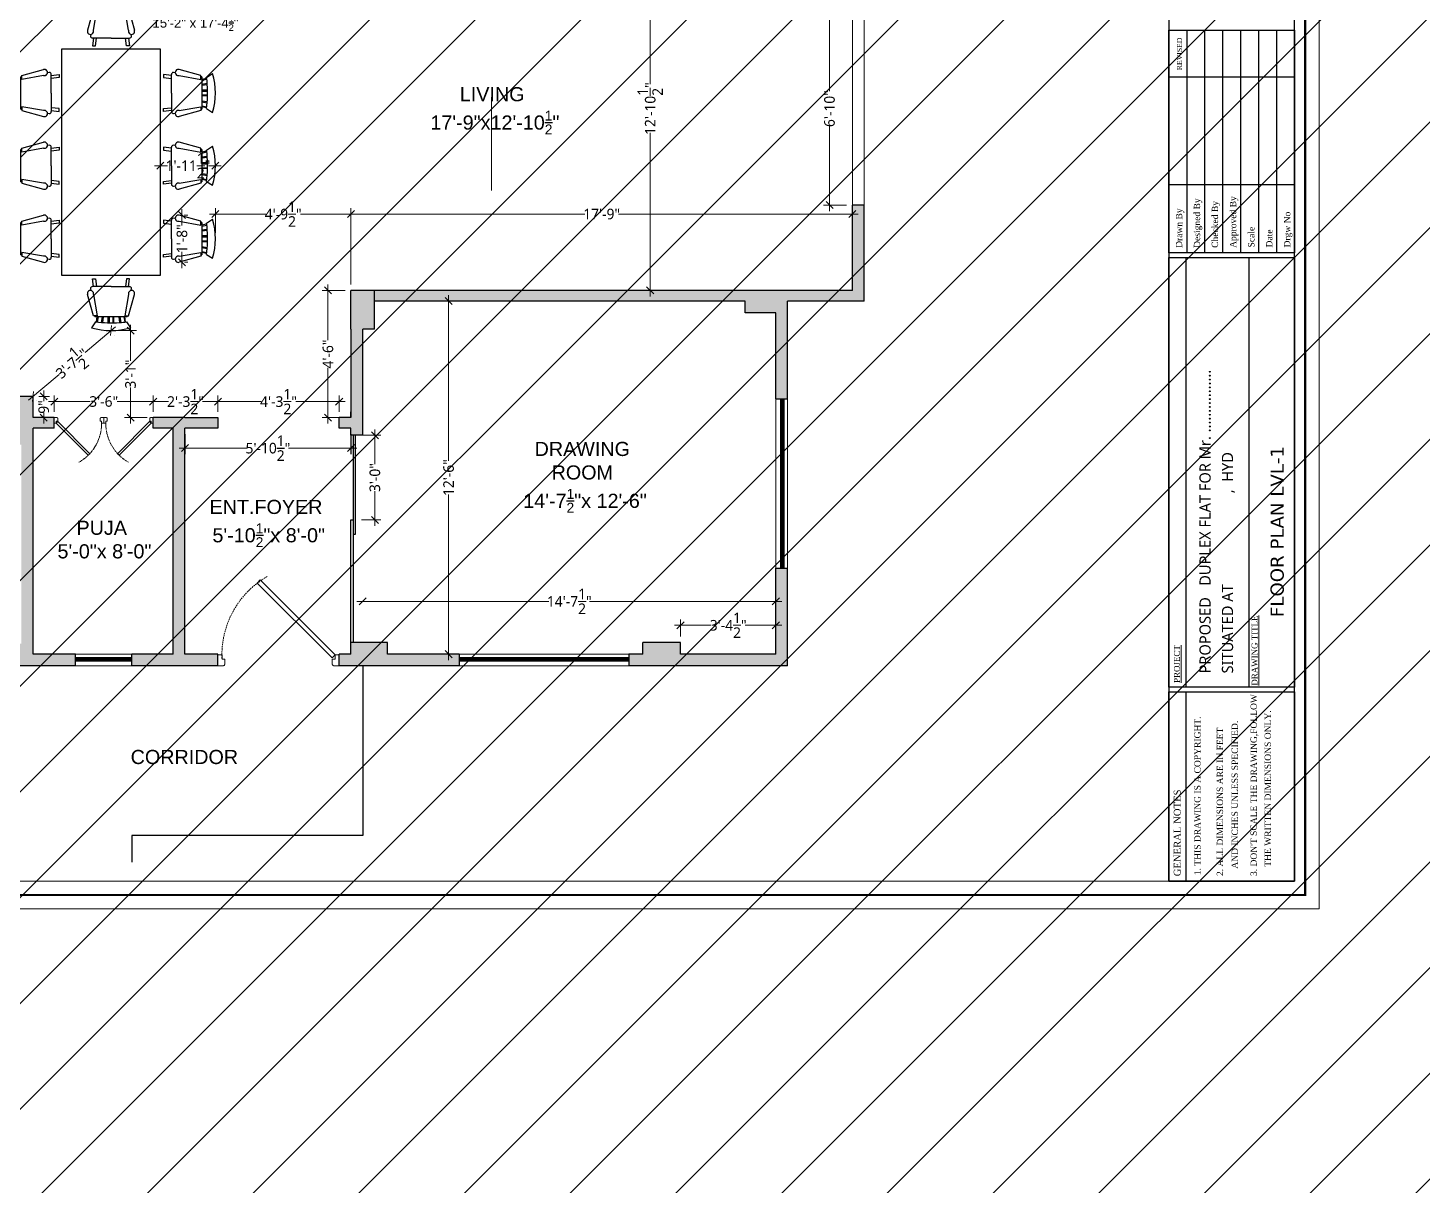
# Model space of a CAD drawing. Header units: inches. Extents: x -179 to 4134, y -2155 to 815.
# Drawn here: x 367 to 959, y -73 to 419 of the extents above; entities that cross this region are included whole.
import ezdxf
from ezdxf.enums import TextEntityAlignment as Align

# ---------------------------------------------------------------- set-up
doc = ezdxf.new("R2010")
doc.units = ezdxf.units.IN
doc.header["$LTSCALE"] = 5
doc.linetypes.add('HIDDEN', pattern=[0.375, 0.25, -0.125])
for name, color, linetype, lineweight in [('DIM', 5, 'Continuous', 9), ('doors', 24, 'Continuous', 9), ('text', 7, 'Continuous', 5), ('title', 7, 'Continuous', 5), ('wall', 7, 'Continuous', 30), ('wall hatch', 252, 'Continuous', 5), ('window', 162, 'Continuous', 9)]:
    doc.layers.add(name, color=color, linetype=linetype, lineweight=lineweight)
doc.layers.add('FURNITURE', color=8, linetype='Continuous')
doc.styles.add('irfan', font='trebuc.ttf')
doc.styles.add('KARUN', font='arial.ttf')
doc.styles.add('raj', font='times.ttf')
doc.styles.add('TNR', font='trebuc.ttf')
doc.dimstyles.new('IRFAN', dxfattribs={"dimtxt": 4.5, "dimasz": 3, "dimexe": 2.5, "dimexo": 2.5, "dimgap": 0.09, "dimtad": 0, "dimdec": 1, "dimzin": 3, "dimdsep": 46, "dimlunit": 4, "dimtxsty": 'irfan', "dimblk": 'OBLIQUE', "dimcen": 2, "dimdle": 2.5, "dimclrd": 251, "dimclre": 251, "dimclrt": 7, "dimadec": 0, "dimazin": 0, "dimtm": 1e-09, "dimtfac": 1, "dimtdec": 1, "dimtofl": 0, "dimtmove": 0, "dimatfit": 3, "dimfxl": 2, "dimtolj": 1, "dimtzin": 0, "dimlwd": 0, "dimlwe": -1, "dimarcsym": 0})

# ---------------------------------------------------------------- blocks, each defined once
blk = doc.blocks.new('_Oblique')
at = {"color": 0, "linetype": 'ByBlock', "lineweight": -2}
blk.add_line((-0.5, -0.5), (0.5, 0.5), dxfattribs=at)
blk = doc.blocks.new('*D6')
at = {"layer": 'Defpoints', "color": 0, "ltscale": 0.25, "transparency": 16777216}
for p in [(494.51, 307.3), (504.25, 307.3), (504.25, 253.3)]:
    blk.add_point(p, dxfattribs=at)
at = {"layer": 'DIM', "color": 251, "lineweight": 0, "ltscale": 0.25, "transparency": 16777216}
for p, q in [((494.51, 309.8), (494.51, 286.12)), ((494.51, 250.8), (494.51, 274.47))]:
    blk.add_line(p, q, dxfattribs=at)
at = {"layer": 'DIM', "color": 1, "ltscale": 0.25, "transparency": 16777216}
for p, q in [((501.75, 307.3), (492.01, 307.3)), ((501.75, 253.3), (492.01, 253.3))]:
    blk.add_line(p, q, dxfattribs=at)
at = {"layer": 'DIM', "color": 251, "lineweight": 0, "ltscale": 0.25, "transparency": 16777216, "xscale": 3, "yscale": 3, "zscale": 3}
for p, rotation in [((494.51, 307.3), 90), ((494.51, 253.3), 270)]:
    blk.add_blockref('_Oblique', p, dxfattribs=dict(at, rotation=rotation))
at = {"layer": 'DIM', "color": 1, "ltscale": 0.25, "transparency": 16777216, "insert": (494.51, 280.3), "char_height": 4.5, "attachment_point": 5, "rotation": 90, "style": 'irfan'}
blk.add_mtext('\\A1;4\'-6"', dxfattribs=at)
blk = doc.blocks.new('d2')
at = {"layer": 'doors'}
blk.add_lwpolyline([(-25.9, 26.3), (-2.6, 2.9), (-1.5, 4), (-24.8, 27.3), (-25.9, 26.3)], dxfattribs=at)
blk.add_lwpolyline([(-36, 0), (-34, 0), (-36, 0), (-36, 4), (-34.5, 4), (-34.5, 2.5), (-33.5, 2.5), (-33.5, 0.5), (-33.6, 0.5), (-33.6, 0.4, -0.414214), (-33.9, 0.1), (-34, 0.1), (-34, 0)], format="xyb", dxfattribs=at)
blk.add_lwpolyline([(0, 4), (-1.5, 4), (-1.5, 2.5), (-2.5, 2.5), (-2.5, 0.5), (-2.4, 0.5), (-2.4, 0.4, 0.414214), (-2.1, 0.1), (-2, 0.1), (-2, 0), (0, 0), (-2, 0), (0, 0), (0, 4)], format="xyb", close=True, dxfattribs=at)
at = {"layer": 'doors', "color": 144, "linetype": 'HIDDEN', "ltscale": 0.5}
blk.add_arc((-1.5, 4), 33, 120, 182.6026, dxfattribs=at)
blk = doc.blocks.new('door')
at = {"layer": 'doors', "linetype": 'Continuous'}
blk.add_line((0, 0), (0, 0), dxfattribs=at)
at = {"layer": 'doors', "xscale": -1.166666666666717, "yscale": 1.166666666666717, "zscale": 1.166666666666717, "rotation": 270}
blk.add_blockref('d2', (0, 0), dxfattribs=at)
blk = doc.blocks.new('*D42')
at = {"layer": 'Defpoints', "color": 0, "ltscale": 0.25, "transparency": 16777216}
for p in [(509.25, 175.23), (684.75, 175.23), (684.75, 175.23)]:
    blk.add_point(p, dxfattribs=at)
at = {"layer": 'DIM', "color": 251, "lineweight": 0, "ltscale": 0.25, "transparency": 16777216}
for p, q in [((506.75, 175.23), (588.34, 175.23)), ((687.25, 175.23), (605.66, 175.23))]:
    blk.add_line(p, q, dxfattribs=at)
at = {"layer": 'DIM', "color": 251, "lineweight": 0, "ltscale": 0.25, "transparency": 16777216, "xscale": 3, "yscale": 3, "zscale": 3, "rotation": 180}
blk.add_blockref('_Oblique', (509.25, 175.23), dxfattribs=at)
at = {"layer": 'DIM', "color": 251, "lineweight": 0, "ltscale": 0.25, "transparency": 16777216, "xscale": 3, "yscale": 3, "zscale": 3}
blk.add_blockref('_Oblique', (684.75, 175.23), dxfattribs=at)
at = {"layer": 'DIM', "color": 1, "ltscale": 0.25, "transparency": 16777216, "insert": (597, 175.23), "char_height": 4.5, "attachment_point": 5, "style": 'irfan'}
blk.add_mtext('\\A1;14\'-7{\\H1x;\\S1/2;}"', dxfattribs=at)
blk = doc.blocks.new('*D43')
at = {"layer": 'Defpoints', "color": 0, "ltscale": 0.25, "transparency": 16777216}
for p in [(547.78, 302.8), (545.75, 152.8), (547.78, 152.8)]:
    blk.add_point(p, dxfattribs=at)
at = {"layer": 'DIM', "color": 1, "ltscale": 0.25, "transparency": 16777216}
for p, q in [((545.28, 302.8), (543.25, 302.8)), ((545.28, 152.8), (543.25, 152.8))]:
    blk.add_line(p, q, dxfattribs=at)
at = {"layer": 'DIM', "color": 251, "lineweight": 0, "ltscale": 0.25, "transparency": 16777216}
for p, q in [((545.75, 305.3), (545.75, 234.99)), ((545.75, 150.3), (545.75, 220.6))]:
    blk.add_line(p, q, dxfattribs=at)
at = {"layer": 'DIM', "color": 251, "lineweight": 0, "ltscale": 0.25, "transparency": 16777216, "xscale": 3, "yscale": 3, "zscale": 3}
for p, rotation in [((545.75, 302.8), 90), ((545.75, 152.8), 270)]:
    blk.add_blockref('_Oblique', p, dxfattribs=dict(at, rotation=rotation))
at = {"layer": 'DIM', "color": 1, "ltscale": 0.25, "transparency": 16777216, "insert": (545.75, 227.8), "char_height": 4.5, "attachment_point": 5, "rotation": 90, "style": 'irfan'}
blk.add_mtext('\\A1;12\'-6"', dxfattribs=at)
blk = doc.blocks.new('*D44')
at = {"layer": 'Defpoints', "color": 0, "ltscale": 0.25, "transparency": 16777216}
for p in [(684.75, 165.08), (644.25, 157.8), (684.75, 157.8)]:
    blk.add_point(p, dxfattribs=at)
at = {"layer": 'DIM', "color": 1, "ltscale": 0.25, "transparency": 16777216}
for p, q in [((644.25, 160.3), (644.25, 167.58)), ((684.75, 160.3), (684.75, 167.58))]:
    blk.add_line(p, q, dxfattribs=at)
at = {"layer": 'DIM', "color": 251, "lineweight": 0, "ltscale": 0.25, "transparency": 16777216}
for p, q in [((641.75, 165.08), (657.33, 165.08)), ((687.25, 165.08), (671.67, 165.08))]:
    blk.add_line(p, q, dxfattribs=at)
at = {"layer": 'DIM', "color": 251, "lineweight": 0, "ltscale": 0.25, "transparency": 16777216, "xscale": 3, "yscale": 3, "zscale": 3, "rotation": 180}
blk.add_blockref('_Oblique', (644.25, 165.08), dxfattribs=at)
at = {"layer": 'DIM', "color": 251, "lineweight": 0, "ltscale": 0.25, "transparency": 16777216, "xscale": 3, "yscale": 3, "zscale": 3}
blk.add_blockref('_Oblique', (684.75, 165.08), dxfattribs=at)
at = {"layer": 'DIM', "color": 1, "ltscale": 0.25, "transparency": 16777216, "insert": (664.5, 165.08), "char_height": 4.5, "attachment_point": 5, "style": 'irfan'}
blk.add_mtext('\\A1;3\'-4{\\H1x;\\S1/2;}"', dxfattribs=at)
blk = doc.blocks.new('*D45')
at = {"layer": 'Defpoints', "color": 0, "ltscale": 0.25, "transparency": 16777216}
for p in [(378.25, 260.11), (378.25, 253.3), (420.25, 253.3)]:
    blk.add_point(p, dxfattribs=at)
at = {"layer": 'DIM', "color": 1, "ltscale": 0.25, "transparency": 16777216}
for p, q in [((378.25, 255.8), (378.25, 262.61)), ((420.25, 255.8), (420.25, 262.61))]:
    blk.add_line(p, q, dxfattribs=at)
at = {"layer": 'DIM', "color": 251, "lineweight": 0, "ltscale": 0.25, "transparency": 16777216}
for p, q in [((375.75, 260.11), (393.55, 260.11)), ((422.75, 260.11), (404.95, 260.11))]:
    blk.add_line(p, q, dxfattribs=at)
at = {"layer": 'DIM', "color": 251, "lineweight": 0, "ltscale": 0.25, "transparency": 16777216, "xscale": 3, "yscale": 3, "zscale": 3, "rotation": 180}
blk.add_blockref('_Oblique', (378.25, 260.11), dxfattribs=at)
at = {"layer": 'DIM', "color": 251, "lineweight": 0, "ltscale": 0.25, "transparency": 16777216, "xscale": 3, "yscale": 3, "zscale": 3}
blk.add_blockref('_Oblique', (420.25, 260.11), dxfattribs=at)
at = {"layer": 'DIM', "color": 1, "ltscale": 0.25, "transparency": 16777216, "insert": (399.25, 260.11), "char_height": 4.5, "attachment_point": 5, "style": 'irfan'}
blk.add_mtext('\\A1;3\'-6"', dxfattribs=at)
blk = doc.blocks.new('*D46')
at = {"layer": 'Defpoints', "color": 0, "ltscale": 0.25, "transparency": 16777216}
for p in [(499.25, 260.11), (447.75, 253.3), (499.25, 253.3)]:
    blk.add_point(p, dxfattribs=at)
at = {"layer": 'DIM', "color": 1, "ltscale": 0.25, "transparency": 16777216}
for p, q in [((447.75, 255.8), (447.75, 262.61)), ((499.25, 255.8), (499.25, 262.61))]:
    blk.add_line(p, q, dxfattribs=at)
at = {"layer": 'DIM', "color": 251, "lineweight": 0, "ltscale": 0.25, "transparency": 16777216}
for p, q in [((445.25, 260.11), (466.2, 260.11)), ((501.75, 260.11), (480.8, 260.11))]:
    blk.add_line(p, q, dxfattribs=at)
at = {"layer": 'DIM', "color": 251, "lineweight": 0, "ltscale": 0.25, "transparency": 16777216, "xscale": 3, "yscale": 3, "zscale": 3, "rotation": 180}
blk.add_blockref('_Oblique', (447.75, 260.11), dxfattribs=at)
at = {"layer": 'DIM', "color": 251, "lineweight": 0, "ltscale": 0.25, "transparency": 16777216, "xscale": 3, "yscale": 3, "zscale": 3}
blk.add_blockref('_Oblique', (499.25, 260.11), dxfattribs=at)
at = {"layer": 'DIM', "color": 1, "ltscale": 0.25, "transparency": 16777216, "insert": (473.5, 260.11), "char_height": 4.5, "attachment_point": 5, "style": 'irfan'}
blk.add_mtext('\\A1;4\'-3{\\H1x;\\S1/2;}"', dxfattribs=at)
blk = doc.blocks.new('*D47')
at = {"layer": 'Defpoints', "color": 0, "ltscale": 0.25, "transparency": 16777216}
for p in [(369.25, 262.3), (369.25, 253.3), (373.77, 253.3)]:
    blk.add_point(p, dxfattribs=at)
at = {"layer": 'DIM', "color": 1, "ltscale": 0.25, "transparency": 16777216}
for p, q in [((371.75, 262.3), (376.27, 262.3)), ((371.75, 253.3), (376.27, 253.3))]:
    blk.add_line(p, q, dxfattribs=at)
at = {"layer": 'DIM', "color": 251, "lineweight": 0, "ltscale": 0.25, "transparency": 16777216}
for p, q in [((373.77, 264.8), (373.77, 260.29)), ((373.77, 250.8), (373.77, 255.3))]:
    blk.add_line(p, q, dxfattribs=at)
at = {"layer": 'DIM', "color": 251, "lineweight": 0, "ltscale": 0.25, "transparency": 16777216, "xscale": 3, "yscale": 3, "zscale": 3}
for p, rotation in [((373.77, 262.3), 90), ((373.77, 253.3), 270)]:
    blk.add_blockref('_Oblique', p, dxfattribs=dict(at, rotation=rotation))
at = {"layer": 'DIM', "color": 1, "ltscale": 0.25, "transparency": 16777216, "insert": (373.77, 257.8), "char_height": 4.5, "attachment_point": 5, "rotation": 90, "style": 'irfan'}
blk.add_mtext('\\A1;9"', dxfattribs=at)
blk = doc.blocks.new('*D49')
at = {"layer": 'Defpoints', "color": 0, "ltscale": 0.25, "transparency": 16777216}
for p in [(707.55, 425.55), (717.25, 425.55), (717.25, 343.55)]:
    blk.add_point(p, dxfattribs=at)
at = {"layer": 'DIM', "color": 251, "lineweight": 0, "ltscale": 0.25, "transparency": 16777216}
for p, q in [((707.55, 428.05), (707.55, 391.91)), ((707.55, 341.05), (707.55, 377.18))]:
    blk.add_line(p, q, dxfattribs=at)
at = {"layer": 'DIM', "color": 1, "ltscale": 0.25, "transparency": 16777216}
for p, q in [((714.75, 425.55), (705.05, 425.55)), ((714.75, 343.55), (705.05, 343.55))]:
    blk.add_line(p, q, dxfattribs=at)
at = {"layer": 'DIM', "color": 251, "lineweight": 0, "ltscale": 0.25, "transparency": 16777216, "xscale": 3, "yscale": 3, "zscale": 3}
for p, rotation in [((707.55, 425.55), 90), ((707.55, 343.55), 270)]:
    blk.add_blockref('_Oblique', p, dxfattribs=dict(at, rotation=rotation))
at = {"layer": 'DIM', "color": 1, "ltscale": 0.25, "transparency": 16777216, "insert": (707.55, 384.55), "char_height": 4.5, "attachment_point": 5, "rotation": 90, "style": 'irfan'}
blk.add_mtext('\\A1;6\'-10"', dxfattribs=at)
blk = doc.blocks.new('Chair - Rocking')
at = {"linetype": 'Continuous'}
for p, q in [((-8, -4.5), (-10, -1.5)), ((-8.23428, -6.99939), (-8.3093, -7.47958)), ((-8.23041, -7), (8.23915, -7)), ((-7.5, -4.5), (-7, -7)), ((-6.5, -7), (-7.02225, -4.43)), ((-4.5, -7), (-4.96674, -4.19951)), ((-4, -7), (-4.40532, -4.16272)), ((-1.5, -4.05012), (-1.5, -7)), ((-1, -7), (-1, -4.05012)), ((1, -7), (1, -4.04655)), ((1.5, -4.05012), (1.5, -7)), ((4, -7), (4.40187, -4.18694)), ((4.5, -7), (4.96761, -4.19437)), ((6.5, -7), (7, -4.4057)), ((7.5, -4.5), (7, -7)), ((8, -4.5), (10, -1.5)), ((8.31071, -7.48854), (8.23449, -7.00073)), ((-9, -7.5), (-12, -18.49999)), ((-7, -7.5), (-9, -7.5)), ((-9, -18.49999), (-7, -7.5)), ((7, -7.5), (9, -7.5)), ((9, -18.49999), (7, -7.5)), ((9, -7.5), (12, -18.49999)), ((-10.36644, -20.64523), (-10.5, -21.49999)), ((10.5, -21.49999), (10.3575, -20.58798)), ((-9, -22.49999), (-9.5, -26.49999)), ((0, -22.49999), (-9.5, -22.49999)), ((-9.5, -26.49999), (-8, -26.49999)), ((-8, -26.49999), (-7.5, -22.49999)), ((0, -22.49999), (9.5, -22.49999)), ((8, -26.49999), (7.5, -22.49999)), ((9.5, -26.49999), (8, -26.49999)), ((9, -22.49999), (9.5, -26.49999))]:
    blk.add_line(p, q, dxfattribs=at)
for centre, radius, start, end in [((0, -34.08333), 34.08333, 72.93847, 107.0615), ((0, -68.25004), 64.25, 93.92211, 97.15267), ((0, -68.25004), 64.25, 82.84733, 93.92211), ((-10.5, -18.99999), 1.58114, 161.5651, 18.43495), ((10.5, -18.99999), 1.58114, 161.5651, 18.43495), ((-9.5, -21.49999), 1, 180, 270), ((9.5, -21.49999), 1, 270, 0)]:
    blk.add_arc(centre, radius, start, end, dxfattribs=at)
blk = doc.blocks.new('*D65')
at = {"layer": 'Defpoints', "color": 0, "transparency": 16777216}
blk.add_point((402.35, 290.24), dxfattribs=at)
at = {"layer": 'Defpoints', "color": 0, "lineweight": -2, "ltscale": 0.25, "transparency": 16777216}
blk.add_point((369.25, 262.3), dxfattribs=at)
blk.add_point((369.25, 262.3), dxfattribs=at)
at = {"layer": 'DIM', "color": 251, "lineweight": 0, "ltscale": 0.25, "transparency": 16777216}
for p, q in [((404.26, 291.86), (391.33, 280.94)), ((367.34, 260.68), (380.27, 271.6))]:
    blk.add_line(p, q, dxfattribs=at)
at = {"layer": 'DIM', "color": 251, "ltscale": 0.25, "transparency": 16777216}
for p, q in [((403.97, 288.33), (403.97, 288.33)), ((370.86, 260.39), (370.86, 260.39))]:
    blk.add_line(p, q, dxfattribs=at)
at = {"layer": 'DIM', "color": 251, "linetype": 'ByBlock', "lineweight": 0, "transparency": 16777216, "xscale": 3, "yscale": 3, "zscale": 3}
for p, rotation in [((402.35, 290.24), 40.17354956865456), ((369.25, 262.3), 220.1735495686546)]:
    blk.add_blockref('_Oblique', p, dxfattribs=dict(at, rotation=rotation))
at = {"layer": 'DIM', "color": 7, "ltscale": 0.25, "transparency": 16777216, "insert": (385.8, 276.27), "char_height": 4.5, "attachment_point": 5, "rotation": 40.17355, "style": 'irfan'}
blk.add_mtext('\\A1;3\'-7{\\H1.000000x;\\S1/2;}"', dxfattribs=at)
blk = doc.blocks.new('*D71')
at = {"layer": 'Defpoints', "color": 0, "ltscale": 0.25, "transparency": 16777216}
for p in [(506.25, 245.8), (506.25, 209.8), (514.44, 209.8)]:
    blk.add_point(p, dxfattribs=at)
at = {"layer": 'DIM', "color": 251, "ltscale": 0.25, "transparency": 16777216}
for p, q in [((508.75, 245.8), (516.94, 245.8)), ((508.75, 209.8), (516.94, 209.8))]:
    blk.add_line(p, q, dxfattribs=at)
at = {"layer": 'DIM', "color": 251, "lineweight": 0, "ltscale": 0.25, "transparency": 16777216}
for p, q in [((514.44, 248.3), (514.44, 233.5)), ((514.44, 207.3), (514.44, 222.09))]:
    blk.add_line(p, q, dxfattribs=at)
at = {"layer": 'DIM', "color": 251, "lineweight": 0, "ltscale": 0.25, "transparency": 16777216, "xscale": 3, "yscale": 3, "zscale": 3}
for p, rotation in [((514.44, 245.8), 90), ((514.44, 209.8), 270)]:
    blk.add_blockref('_Oblique', p, dxfattribs=dict(at, rotation=rotation))
at = {"layer": 'DIM', "color": 7, "ltscale": 0.25, "transparency": 16777216, "insert": (514.44, 227.8), "char_height": 4.5, "width": 10.1161, "attachment_point": 5, "rotation": 90, "style": 'irfan'}
blk.add_mtext('\\A1;{\\C240;3\'-0"}', dxfattribs=at)
blk = doc.blocks.new('*D72')
at = {"layer": 'Defpoints', "color": 0, "ltscale": 0.25, "transparency": 16777216}
for p in [(447.75, 260.11), (447.75, 260.11), (420.25, 253.3)]:
    blk.add_point(p, dxfattribs=at)
at = {"layer": 'DIM', "color": 1, "ltscale": 0.25, "transparency": 16777216}
blk.add_line((420.25, 255.8), (420.25, 262.61), dxfattribs=at)
at = {"layer": 'DIM', "color": 251, "lineweight": 0, "ltscale": 0.25, "transparency": 16777216}
for p, q in [((417.75, 260.11), (426.75, 260.11)), ((450.25, 260.11), (441.25, 260.11))]:
    blk.add_line(p, q, dxfattribs=at)
at = {"layer": 'DIM', "color": 251, "lineweight": 0, "ltscale": 0.25, "transparency": 16777216, "xscale": 3, "yscale": 3, "zscale": 3, "rotation": 180}
blk.add_blockref('_Oblique', (420.25, 260.11), dxfattribs=at)
at = {"layer": 'DIM', "color": 251, "lineweight": 0, "ltscale": 0.25, "transparency": 16777216, "xscale": 3, "yscale": 3, "zscale": 3}
blk.add_blockref('_Oblique', (447.75, 260.11), dxfattribs=at)
at = {"layer": 'DIM', "color": 1, "ltscale": 0.25, "transparency": 16777216, "insert": (434, 260.11), "char_height": 4.5, "attachment_point": 5, "style": 'irfan'}
blk.add_mtext('\\A1;2\'-3{\\H1x;\\S1/2;}"', dxfattribs=at)
blk = doc.blocks.new('*D81')
at = {"layer": 'Defpoints', "color": 0, "transparency": 16777216}
for p in [(717.25, 339.74), (504.25, 307.3), (717.25, 307.3)]:
    blk.add_point(p, dxfattribs=at)
at = {"layer": 'DIM', "color": 251, "lineweight": 0, "ltscale": 0.25, "transparency": 16777216}
for p, q in [((501.75, 339.74), (603.56, 339.74)), ((719.75, 339.74), (617.94, 339.74))]:
    blk.add_line(p, q, dxfattribs=at)
at = {"layer": 'DIM', "color": 251, "ltscale": 0.25, "transparency": 16777216}
for p, q in [((504.25, 309.8), (504.25, 342.24)), ((717.25, 309.8), (717.25, 342.24))]:
    blk.add_line(p, q, dxfattribs=at)
at = {"layer": 'DIM', "color": 251, "linetype": 'ByBlock', "lineweight": 0, "transparency": 16777216, "xscale": 3, "yscale": 3, "zscale": 3, "rotation": 180}
blk.add_blockref('_Oblique', (504.25, 339.74), dxfattribs=at)
at = {"layer": 'DIM', "color": 251, "linetype": 'ByBlock', "lineweight": 0, "transparency": 16777216, "xscale": 3, "yscale": 3, "zscale": 3}
blk.add_blockref('_Oblique', (717.25, 339.74), dxfattribs=at)
at = {"layer": 'DIM', "color": 7, "ltscale": 0.25, "transparency": 16777216, "insert": (610.75, 339.74), "char_height": 4.5, "attachment_point": 5, "style": 'irfan'}
blk.add_mtext('\\A1;17\'-9"', dxfattribs=at)
blk = doc.blocks.new('*D82')
at = {"layer": 'Defpoints', "color": 0, "transparency": 16777216}
for p in [(717.25, 461.8), (631.37, 307.3), (717.25, 307.3)]:
    blk.add_point(p, dxfattribs=at)
at = {"layer": 'DIM', "color": 251, "lineweight": 0, "ltscale": 0.25, "transparency": 16777216}
for p, q in [((631.37, 464.3), (631.37, 394.9)), ((631.37, 304.8), (631.37, 374.19))]:
    blk.add_line(p, q, dxfattribs=at)
at = {"layer": 'DIM', "color": 251, "ltscale": 0.25, "transparency": 16777216}
for p, q in [((714.75, 461.8), (628.87, 461.8)), ((714.75, 307.3), (628.87, 307.3))]:
    blk.add_line(p, q, dxfattribs=at)
at = {"layer": 'DIM', "color": 251, "linetype": 'ByBlock', "lineweight": 0, "transparency": 16777216, "xscale": 3, "yscale": 3, "zscale": 3}
for p, rotation in [((631.37, 461.8), 90), ((631.37, 307.3), 270)]:
    blk.add_blockref('_Oblique', p, dxfattribs=dict(at, rotation=rotation))
at = {"layer": 'DIM', "color": 7, "ltscale": 0.25, "transparency": 16777216, "insert": (631.37, 384.55), "char_height": 4.5, "attachment_point": 5, "rotation": 90, "style": 'irfan'}
blk.add_mtext('\\A1;12\'-10{\\H1.000000x;\\S1/2;}"', dxfattribs=at)
blk = doc.blocks.new('*D83')
at = {"layer": 'Defpoints', "color": 0, "transparency": 16777216}
for p in [(504.25, 339.74), (446.71, 329.27), (504.25, 307.3)]:
    blk.add_point(p, dxfattribs=at)
at = {"layer": 'DIM', "color": 251, "lineweight": 0, "ltscale": 0.25, "transparency": 16777216}
for p, q in [((444.21, 339.74), (468.11, 339.74)), ((506.75, 339.74), (482.85, 339.74))]:
    blk.add_line(p, q, dxfattribs=at)
at = {"layer": 'DIM', "color": 251, "ltscale": 0.25, "transparency": 16777216}
for p, q in [((446.71, 331.77), (446.71, 342.24)), ((504.25, 309.8), (504.25, 342.24))]:
    blk.add_line(p, q, dxfattribs=at)
at = {"layer": 'DIM', "color": 251, "linetype": 'ByBlock', "lineweight": 0, "transparency": 16777216, "xscale": 3, "yscale": 3, "zscale": 3, "rotation": 180}
blk.add_blockref('_Oblique', (446.71, 339.74), dxfattribs=at)
at = {"layer": 'DIM', "color": 251, "linetype": 'ByBlock', "lineweight": 0, "transparency": 16777216, "xscale": 3, "yscale": 3, "zscale": 3}
blk.add_blockref('_Oblique', (504.25, 339.74), dxfattribs=at)
at = {"layer": 'DIM', "color": 7, "ltscale": 0.25, "transparency": 16777216, "insert": (475.48, 339.74), "char_height": 4.5, "attachment_point": 5, "style": 'irfan'}
blk.add_mtext('\\A1;4\'-9{\\H1.000000x;\\S1/2;}"', dxfattribs=at)
blk = doc.blocks.new('*D84')
at = {"color": 251, "ltscale": 0.25, "transparency": 16777216}
for p, q in [((433.75, 246.3), (433.75, 237.82)), ((504.25, 246.3), (504.25, 237.82))]:
    blk.add_line(p, q, dxfattribs=at)
at = {"color": 251, "lineweight": 0, "ltscale": 0.25, "transparency": 16777216}
for p, q in [((431.25, 240.32), (460.23, 240.32)), ((506.75, 240.32), (477.77, 240.32))]:
    blk.add_line(p, q, dxfattribs=at)
at = {"layer": 'Defpoints', "color": 0, "ltscale": 0.25, "transparency": 16777216}
for p in [(433.75, 248.8), (504.25, 248.8), (504.25, 240.32)]:
    blk.add_point(p, dxfattribs=at)
at = {"color": 251, "lineweight": 0, "ltscale": 0.25, "transparency": 16777216, "xscale": 3, "yscale": 3, "zscale": 3, "rotation": 180}
blk.add_blockref('_Oblique', (433.75, 240.32), dxfattribs=at)
at = {"color": 251, "lineweight": 0, "ltscale": 0.25, "transparency": 16777216, "xscale": 3, "yscale": 3, "zscale": 3}
blk.add_blockref('_Oblique', (504.25, 240.32), dxfattribs=at)
at = {"color": 7, "ltscale": 0.25, "transparency": 16777216, "insert": (469, 240.32), "char_height": 4.5, "attachment_point": 5, "style": 'irfan'}
blk.add_mtext('\\A1;5\'-10{\\H1x;\\S1/2;}"', dxfattribs=at)
blk = doc.blocks.new('*D85')
at = {"layer": 'Defpoints', "color": 0, "transparency": 16777216}
for p in [(402.35, 290.24), (410.65, 253.3), (420.25, 253.3)]:
    blk.add_point(p, dxfattribs=at)
at = {"layer": 'DIM', "color": 251, "ltscale": 0.25, "transparency": 16777216}
for p, q in [((404.85, 290.24), (413.15, 290.24)), ((417.75, 253.3), (408.15, 253.3))]:
    blk.add_line(p, q, dxfattribs=at)
at = {"layer": 'DIM', "color": 251, "lineweight": 0, "ltscale": 0.25, "transparency": 16777216}
for p, q in [((410.65, 292.74), (410.65, 277.47)), ((410.65, 250.8), (410.65, 266.07))]:
    blk.add_line(p, q, dxfattribs=at)
at = {"layer": 'DIM', "color": 251, "linetype": 'ByBlock', "lineweight": 0, "transparency": 16777216, "xscale": 3, "yscale": 3, "zscale": 3}
for p, rotation in [((410.65, 290.24), 90), ((410.65, 253.3), 270)]:
    blk.add_blockref('_Oblique', p, dxfattribs=dict(at, rotation=rotation))
at = {"layer": 'DIM', "color": 7, "ltscale": 0.25, "transparency": 16777216, "insert": (410.65, 271.77), "char_height": 4.5, "attachment_point": 5, "rotation": 90, "style": 'irfan'}
blk.add_mtext('\\A1;3\'-1"', dxfattribs=at)
blk = doc.blocks.new('*D86')
at = {"layer": 'Defpoints', "color": 0, "transparency": 16777216}
for p in [(430.94, 339.3), (432.5, 339.3), (431.04, 319.25)]:
    blk.add_point(p, dxfattribs=at)
at = {"layer": 'DIM', "color": 251, "lineweight": 0, "ltscale": 0.25, "transparency": 16777216}
for p, q in [((432.5, 341.8), (432.5, 334.84)), ((432.5, 316.75), (432.5, 323.71))]:
    blk.add_line(p, q, dxfattribs=at)
at = {"layer": 'DIM', "color": 251, "ltscale": 0.25, "transparency": 16777216}
for p, q in [((433.44, 339.3), (435, 339.3)), ((433.54, 319.25), (435, 319.25))]:
    blk.add_line(p, q, dxfattribs=at)
at = {"layer": 'DIM', "color": 251, "linetype": 'ByBlock', "lineweight": 0, "transparency": 16777216, "xscale": 3, "yscale": 3, "zscale": 3}
for p, rotation in [((432.5, 339.3), 90), ((432.5, 319.25), 270)]:
    blk.add_blockref('_Oblique', p, dxfattribs=dict(at, rotation=rotation))
at = {"layer": 'DIM', "color": 7, "ltscale": 0.25, "transparency": 16777216, "insert": (432.5, 329.27), "char_height": 4.5, "attachment_point": 5, "rotation": 90, "style": 'irfan'}
blk.add_mtext('\\A1;1\'-8"', dxfattribs=at)
blk = doc.blocks.new('*D87')
at = {"layer": 'Defpoints', "color": 0, "transparency": 16777216}
for p in [(423.35, 361.8), (446.71, 360.29)]:
    blk.add_point(p, dxfattribs=at)
at = {"layer": 'Defpoints', "color": 0, "lineweight": -2, "ltscale": 0.25, "transparency": 16777216}
blk.add_point((446.71, 360.29), dxfattribs=at)
at = {"layer": 'DIM', "color": 251, "lineweight": 0, "ltscale": 0.25, "transparency": 16777216}
for p, q in [((420.85, 360.29), (426.3, 360.29)), ((449.21, 360.29), (443.76, 360.29))]:
    blk.add_line(p, q, dxfattribs=at)
at = {"layer": 'DIM', "color": 251, "ltscale": 0.25, "transparency": 16777216}
for p, q in [((423.35, 359.3), (423.35, 357.79)), ((446.71, 357.79), (446.71, 357.79))]:
    blk.add_line(p, q, dxfattribs=at)
at = {"layer": 'DIM', "color": 251, "linetype": 'ByBlock', "lineweight": 0, "transparency": 16777216, "xscale": 3, "yscale": 3, "zscale": 3, "rotation": 180}
blk.add_blockref('_Oblique', (423.35, 360.29), dxfattribs=at)
at = {"layer": 'DIM', "color": 251, "linetype": 'ByBlock', "lineweight": 0, "transparency": 16777216, "xscale": 3, "yscale": 3, "zscale": 3}
blk.add_blockref('_Oblique', (446.71, 360.29), dxfattribs=at)
at = {"layer": 'DIM', "color": 7, "ltscale": 0.25, "transparency": 16777216, "insert": (435.03, 360.29), "char_height": 4.5, "attachment_point": 5, "style": 'irfan'}
blk.add_mtext('\\A1;1\'-11{\\H1.000000x;\\S1/2;}"', dxfattribs=at)

msp = doc.modelspace()

# ---------------------------------------------------------------- hatches: boundary and pattern name
at = {"lineweight": 15, "ltscale": 0.25, "transparency": 33554687}
h = msp.add_hatch(dxfattribs=at)
h.set_pattern_fill('ANSI31', color=256, scale=10)
h.paths.add_polyline_path([(-179.41, 814.5), (2097.9, 814.5), (2097.9, -2154.98), (-179.41, -2154.98)])
at = {"layer": 'wall hatch', "ltscale": 0.25}
h = msp.add_hatch(color=256, dxfattribs=at)
h.dxf.hatch_style = 1
h.paths.add_polyline_path([(689.75, 302.8), (722.25, 302.8), (722.25, 343.55), (717.25, 343.55), (717.25, 337.55), (717.25, 307.3), (631.75, 307.3), (626.75, 307.3), (514.25, 307.3), (514.25, 302.8), (671.75, 302.8), (671.75, 297.8), (684.75, 297.8), (684.75, 261.3), (689.75, 261.3)])
h = msp.add_hatch(color=256, dxfattribs=at)
h.dxf.hatch_style = 1
h.paths.add_polyline_path([(514.25, 307.3), (504.25, 307.3), (504.25, 253.3), (499.25, 253.3), (499.25, 248.8), (504.25, 248.8), (504.25, 245.8), (509.25, 245.8), (509.25, 290.8), (514.25, 290.8)])
h = msp.add_hatch(color=256, dxfattribs=at)
h.dxf.hatch_style = 1
h.paths.add_polyline_path([(387.25, 152.8), (369.25, 152.8), (369.25, 248.8), (378.25, 248.8), (378.25, 253.3), (369.25, 253.3), (369.25, 262.3), (358.25, 262.3), (358.25, 241.8), (364.25, 241.8), (364.25, 157.3), (353.75, 157.3), (353.75, 152.8), (345.75, 152.8), (345.75, 147.8), (387.25, 147.8)])
h = msp.add_hatch(color=256, dxfattribs=at)
h.dxf.hatch_style = 1
h.paths.add_polyline_path([(447.75, 253.3), (433.75, 253.3), (433.75, 248.8), (447.75, 248.8)], flags=17)
h.paths.add_polyline_path([(447.75, 152.8), (433.75, 152.8), (433.75, 248.8), (433.75, 253.3), (420.25, 253.3), (420.25, 248.8), (428.75, 248.8), (428.75, 152.8), (411.25, 152.8), (411.25, 147.8), (447.75, 147.8)])
h = msp.add_hatch(color=256, dxfattribs=at)
h.dxf.hatch_style = 1
h.paths.add_polyline_path([(689.75, 189.3), (684.75, 189.3), (684.75, 152.8), (644.25, 152.8), (644.25, 157.8), (628.25, 157.8), (628.25, 152.8), (622.25, 152.8), (622.25, 147.8), (689.75, 147.8)])
h = msp.add_hatch(color=256, dxfattribs=at)
h.dxf.hatch_style = 1
h.paths.add_polyline_path([(550.25, 152.8), (509.25, 152.8), (509.25, 157.8), (504.25, 157.8), (504.25, 152.8), (499.25, 152.8), (499.25, 147.8), (550.25, 147.8)])
h = msp.add_hatch(color=256, dxfattribs=at)
h.dxf.hatch_style = 1
h.paths.add_polyline_path([(519.75, 157.8), (509.25, 157.8), (509.25, 152.8), (519.75, 152.8)])

# ---------------------------------------------------------------- linework, layer by layer
at = {"layer": 'doors', "linetype": 'Continuous'}
msp.add_line((499.25, 147.8), (499.25, 147.8), dxfattribs=at)
at = {"layer": 'doors'}
msp.add_lwpolyline([(464.49, 182.99), (496.26, 151.22), (497.5, 152.46), (465.76, 184.33), (464.49, 182.99)], dxfattribs=at)
msp.add_lwpolyline([(447.75, 147.8), (450.08, 147.8), (447.75, 147.8), (447.75, 152.46), (449.5, 152.46), (449.5, 150.71), (450.67, 150.71), (450.67, 148.38), (450.52, 148.38), (450.52, 148.23, -0.414214), (450.23, 147.94), (450.08, 147.94), (450.08, 147.8)], format="xyb", dxfattribs=at)
msp.add_lwpolyline([(499.25, 152.46), (497.5, 152.46), (497.5, 150.71), (496.33, 150.71), (496.33, 148.38), (496.48, 148.38), (496.48, 148.23, 0.414214), (496.77, 147.94), (496.92, 147.94), (496.92, 147.8), (499.25, 147.8), (496.92, 147.8), (499.25, 147.8), (499.25, 152.46)], format="xyb", close=True, dxfattribs=at)
at = {"layer": 'doors', "color": 144, "linetype": 'HIDDEN', "ltscale": 0.5}
msp.add_arc((488, 152.46), 38.54, 120, 182.60256, dxfattribs=at)
at = {"layer": 'FURNITURE', "ltscale": 0.25}
for p, q in [((423.35, 409.8), (381.35, 409.8)), ((381.35, 409.8), (381.35, 313.8)), ((423.35, 361.8), (423.35, 409.8)), ((423.35, 313.8), (423.35, 361.8)), ((381.35, 313.8), (423.35, 313.8))]:
    msp.add_line(p, q, dxfattribs=at)
at = {"layer": 'title', "lineweight": 25}
for p, q in [((859.25, 417.84), (859.25, 323.25)), ((866.88, 417.84), (866.88, 323.25)), ((874.5, 417.84), (874.5, 323.25)), ((882.12, 417.84), (882.12, 323.25)), ((889.74, 417.84), (889.74, 323.25)), ((897.36, 417.84), (897.36, 323.25)), ((851.72, 398.05), (905.08, 398.05)), ((851.63, 352.28), (904.99, 352.28))]:
    msp.add_line(p, q, dxfattribs=at)
at = {"layer": 'title', "linetype": 'Continuous', "lineweight": -3}
for p, q in [((859.02, 138.82), (859.02, 321.25)), ((885.81, 138.82), (885.81, 321.25)), ((859.02, 56.44), (859.02, 136.82))]:
    msp.add_line(p, q, dxfattribs=at)
at = {"layer": 'title'}
for points in [[(915.51, 44.55), (915.51, 662.54), (41.49, 662.54), (41.49, 44.55)], [(904.99, 652.02), (52.01, 652.02), (52.01, 56.44), (904.99, 56.44)]]:
    msp.add_lwpolyline(points, close=True, dxfattribs=at)
at = {"layer": 'title', "color": 7, "linetype": 'Continuous', "const_width": 0.902}
msp.add_lwpolyline([(909.57, 656.61), (47.42, 656.61), (47.42, 50.48), (909.57, 50.48)], close=True, dxfattribs=at)
at = {"layer": 'title', "lineweight": -3}
for points in [[(851.63, 652.02), (851.63, 56.44), (904.99, 56.44), (904.99, 652.02)], [(851.63, 323.25), (851.63, 417.84), (904.99, 417.84), (904.99, 323.25)]]:
    msp.add_lwpolyline(points, close=True, dxfattribs=at)
at = {"layer": 'title', "linetype": 'Continuous', "lineweight": -3}
for points in [[(851.63, 138.82), (851.63, 321.25), (904.99, 321.25), (904.99, 138.82)], [(851.63, 56.44), (851.63, 136.82), (904.99, 136.82), (904.99, 56.44)]]:
    msp.add_lwpolyline(points, close=True, dxfattribs=at)
at = {"layer": 'wall', "color": 152, "lineweight": 9, "ltscale": 0.25, "true_color": 0x2776bb}
msp.add_line((564, 349.8), (564, 389.36), dxfattribs=at)
at = {"layer": 'wall', "ltscale": 0.25}
for p, q in [((722.25, 343.55), (717.25, 343.55)), ((717.25, 337.55), (717.25, 343.55)), ((722.25, 302.8), (722.25, 343.55)), ((717.25, 307.3), (717.25, 337.55)), ((626.75, 307.3), (504.25, 307.3)), ((504.25, 290.8), (504.25, 307.3)), ((514.25, 290.8), (514.25, 307.3)), ((671.75, 302.8), (514.25, 302.8)), ((717.25, 307.3), (626.75, 307.3)), ((671.75, 297.8), (671.75, 302.8)), ((722.25, 302.8), (689.75, 302.8)), ((689.75, 261.3), (689.75, 302.8)), ((684.75, 297.8), (671.75, 297.8)), ((684.75, 261.3), (684.75, 297.8)), ((504.25, 290.8), (504.25, 253.3)), ((514.25, 290.8), (509.25, 290.8)), ((509.25, 245.8), (509.25, 290.8)), ((369.25, 262.3), (358.25, 262.3)), ((369.25, 253.3), (369.25, 262.3)), ((684.75, 261.3), (689.75, 261.3)), ((504.25, 253.3), (504.25, 255.8)), ((509.25, 245.8), (509.25, 255.8)), ((378.25, 253.3), (369.25, 253.3)), ((369.25, 152.8), (369.25, 248.8)), ((378.25, 248.8), (369.25, 248.8)), ((378.25, 248.8), (378.25, 253.3)), ((433.75, 253.3), (420.25, 253.3)), ((420.25, 248.8), (420.25, 253.3)), ((428.75, 248.8), (420.25, 248.8)), ((428.75, 152.8), (428.75, 248.8)), ((433.75, 253.3), (447.75, 253.3)), ((433.75, 152.8), (433.75, 248.8)), ((447.75, 248.8), (433.75, 248.8)), ((447.75, 253.3), (447.75, 248.8)), ((504.25, 253.3), (499.25, 253.3)), ((499.25, 248.8), (499.25, 253.3)), ((504.25, 248.8), (499.25, 248.8)), ((504.25, 245.8), (504.25, 248.8)), ((509.25, 245.8), (504.25, 245.8)), ((684.75, 152.8), (684.75, 189.3)), ((684.75, 189.3), (689.75, 189.3)), ((689.75, 147.8), (689.75, 189.3)), ((504.25, 152.8), (504.25, 157.8)), ((509.25, 157.8), (504.25, 157.8)), ((519.75, 157.8), (509.25, 157.8)), ((519.75, 152.8), (519.75, 157.8)), ((628.25, 152.8), (628.25, 157.8)), ((644.25, 157.8), (628.25, 157.8)), ((644.25, 152.8), (644.25, 157.8)), ((387.25, 152.8), (369.25, 152.8)), ((387.25, 147.8), (387.25, 152.8)), ((428.75, 152.8), (411.25, 152.8)), ((411.25, 147.8), (411.25, 152.8)), ((447.75, 152.8), (433.75, 152.8)), ((447.75, 147.8), (447.75, 152.8)), ((499.25, 147.8), (499.25, 152.8)), ((504.25, 152.8), (499.25, 152.8)), ((550.25, 152.8), (519.75, 152.8)), ((550.25, 152.8), (550.25, 147.8)), ((622.25, 152.8), (622.25, 147.8)), ((628.25, 152.8), (622.25, 152.8)), ((684.75, 152.8), (644.25, 152.8)), ((387.25, 147.8), (345.75, 147.8)), ((447.75, 147.8), (411.25, 147.8)), ((550.25, 147.8), (499.25, 147.8)), ((509.25, 147.8), (509.25, 75.8)), ((689.75, 147.8), (622.25, 147.8)), ((509.25, 75.8), (411.25, 75.8)), ((411.25, 75.8), (411.25, 64.45))]:
    msp.add_line(p, q, dxfattribs=at)
at = {"layer": 'wall', "color": 152, "lineweight": -3, "ltscale": 0.25, "true_color": 0x2776bb}
for p, q in [((505.05, 245.8), (504.65, 245.8)), ((506.25, 245.8), (505.25, 245.8)), ((505.25, 245.8), (505.25, 203.8)), ((506.25, 203.8), (506.25, 245.8)), ((504.25, 157.8), (504.25, 209.8)), ((504.25, 209.8), (505.25, 209.8)), ((505.25, 209.8), (505.25, 157.8)), ((505.25, 203.8), (506.25, 203.8))]:
    msp.add_line(p, q, dxfattribs=at)
at = {"layer": 'window', "color": 7, "ltscale": 0.25}
for p, q in [((717.25, 343.55), (717.25, 425.55)), ((722.25, 343.55), (722.25, 425.55))]:
    msp.add_line(p, q, dxfattribs=at)
at = {"layer": 'window', "color": 29, "ltscale": 0.25}
for p, q in [((684.75, 189.3), (684.75, 261.3)), ((689.75, 189.3), (689.75, 261.3)), ((411.25, 152.8), (387.25, 152.8)), ((622.25, 152.8), (550.25, 152.8)), ((387.25, 147.8), (411.25, 147.8)), ((622.25, 147.8), (550.25, 147.8))]:
    msp.add_line(p, q, dxfattribs=at)
at = {"layer": 'window', "color": 5, "ltscale": 0.25, "const_width": 2}
for points in [[(687.5, 189.3), (687.5, 261.3)], [(387.25, 150.55), (411.25, 150.55)], [(622.25, 150.55), (550.25, 150.55)]]:
    msp.add_lwpolyline(points, dxfattribs=at)

# ---------------------------------------------------------------- block references
at = {"layer": 'doors', "linetype": 'ByBlock', "yscale": 0.5, "zscale": 0.5}
for p, xscale, rotation in [((378.25, 253.3), -0.5, 90), ((420.25, 253.3), 0.5, 270)]:
    msp.add_blockref('door', p, dxfattribs=dict(at, xscale=xscale, rotation=rotation))
at = {"layer": 'FURNITURE', "xscale": 0.8300351359969377, "yscale": 0.8300351359969377, "zscale": 0.8300351359969377}
msp.add_blockref('Chair - Rocking', (402.35, 433.18), dxfattribs=at)
for p, rotation in [((358.29, 391.17), 90), ((446.71, 391.17), 270), ((358.29, 360.29), 90), ((446.71, 360.29), 270), ((358.29, 329.27), 90), ((446.71, 329.27), 270), ((402.35, 290.24), 180)]:
    msp.add_blockref('Chair - Rocking', p, dxfattribs=dict(at, rotation=rotation))

# ---------------------------------------------------------------- texts
at = {"layer": 'DIM', "lineweight": 25, "insert": (469.9, 417.57), "char_height": 4, "width": 63.3424, "attachment_point": 9, "style": 'KARUN'}
msp.add_mtext('\\A1;\\pxqc,t7,10;DINING\\P15\'-2" x 17\'-4{\\H0.7x;\\S1/2;}"', dxfattribs=at)
at = {"layer": 'text', "lineweight": 25, "char_height": 6, "attachment_point": 9, "style": 'KARUN'}
for s, insert, width in [('\\A1;\\pxqc;LIVING  17\'-9"x12\'-10{\\H0.7x;\\S1/2;\\H1.4286x;" }', (597.09, 373.59), 63.3424), ('\\A1;\\pxqc,t10;DRAWING\\PROOM\\P 14\'-7{\\H0.7x;\\S1/2;}"x 12\'-6"', (639.48, 212.9), 73.8995), ('\\A1;\\pxqc,t10;ENT.FOYER\\P 5\'-10{\\H0.7x;\\S1/2;}"x 8\'-0"', (505.13, 198.27), 73.8995), ('\\A1;\\pxqc,t10;PUJA\\P 5\'-0"x 8\'-0"', (435.36, 193.4), 73.8995), ('\\A1;\\pxqc,t10;CORRIDOR', (470.46, 106.04), 73.8995)]:
    msp.add_mtext(s, dxfattribs=dict(at, insert=insert, width=width))
at = {"layer": 'title', "style": 'raj'}
for s, height, p in [('REVISED', 2.148, (855.11, 400.86)), ('Designed By', 2.6844, (862.28, 325.39)), ('Checked By', 2.684, (869.9, 325.39)), ('Approved By', 2.6844, (877.6, 325.39)), ('Drawn By', 2.684, (854.66, 325.39)), ('Drgw No', 2.684, (900.59, 325.56)), ('Scale ', 2.684, (885.35, 325.56)), ('Date', 2.684, (892.97, 325.56))]:
    msp.add_text(s, height=height, rotation=90, dxfattribs=at).set_placement(p, align=Align.TOP_LEFT)
at = {"layer": 'title', "insert": (864.68, 319.27), "char_height": 4.7571, "width": 174.6611, "attachment_point": 3, "rotation": 90, "line_spacing_factor": 1.200437, "style": 'TNR'}
msp.add_mtext('\\pxql;PROPOSED   DUPLEX FLAT FOR Mr. ................ \\PSITUATED AT                        ,  HYD', dxfattribs=at)
at = {"layer": 'title', "lineweight": 15, "insert": (894.85, 163.64), "char_height": 5.6233, "width": 237.7109, "attachment_point": 1, "rotation": 90, "line_spacing_factor": 0.80054, "style": 'raj'}
msp.add_mtext('{\\fVerdana|b0|i0|c0|p34;  FLOOR PLAN LVL-1}', dxfattribs=at)
at = {"layer": 'title', "linetype": 'Continuous', "attachment_point": 2, "rotation": 90, "style": 'raj'}
for s, insert, char_height, width in [('\\A1;\\pxql;{\\LDRAWING TITLE}', (886.85, 168.84), 2.5122, 58.8322), ('\\A1;\\pxql;{\\LPROJECT}', (853.83, 170.01), 2.5122, 58.8322), ('\\A1;\\pxql;GENERAL NOTES', (853.75, 93.55), 2.9984, 70.2183)]:
    msp.add_mtext(s, dxfattribs=dict(at, insert=insert, char_height=char_height, width=width))
at = {"layer": 'title', "char_height": 2.6844, "attachment_point": 1, "rotation": 90, "style": 'raj'}
for s, insert, width in [("\\A1;3. DON'T SCALE THE DRAWING,FOLLOW ", (886.36, 58.54), 143.3386), ('\\A1;{\\fTimes New Roman|b0|i0|c0|p18;1. THIS DRAWING IS A COPYRIGHT.}', (862.48, 58.88), 118.8722), ('\\A1;THE WRITTEN DIMENSIONS ONLY. ', (892.35, 62.48), 143.3386), ('\\A1;2. ALL DIMENSIONS ARE IN FEET ', (872.02, 58.54), 132.402), ('\\A1;AND INCHES UNLESS SPECIFIED.', (878.33, 61.67), 143.3386)]:
    msp.add_mtext(s, dxfattribs=dict(at, insert=insert, width=width))

# ---------------------------------------------------------------- dimensions: what is measured, and where the dimension line sits
at = {"color": 25, "ltscale": 0.25}
dim = msp.add_linear_dim(base=(504.25, 240.32), p1=(433.75, 248.8), p2=(504.25, 248.8), dimstyle='IRFAN', override={"dimpost": '\\X'}, dxfattribs=at)
dim.commit()
dim.dimension.update_dxf_attribs({"geometry": '*D84', "text_midpoint": (469, 240.32)})
at = {"layer": 'DIM', "color": 25, "ltscale": 0.25}
for base, p1, p2, picture, middle in [((631.37, 307.3), (717.25, 461.8), (717.25, 307.3), '*D82', (631.37, 384.55)), ((410.65, 253.3), (402.35, 290.24), (420.25, 253.3), '*D85', (410.65, 271.77))]:
    dim = msp.add_linear_dim(base=base, p1=p1, p2=p2, angle=90, dimstyle='IRFAN', override={"dimpost": '\\X'}, dxfattribs=at)
    dim.commit()
    dim.dimension.update_dxf_attribs({"geometry": picture, "text_midpoint": middle})
at = {"layer": 'DIM', "ltscale": 0.25}
for p1, p2, distance, override, picture, middle in [((717.25, 343.55), (717.25, 425.55), 9.7, {"dimpost": '\\X', "dimclre": 1, "dimclrt": 1}, '*D49', (707.55, 384.55)), ((504.25, 253.3), (504.25, 307.3), 9.74, {"dimpost": '\\X', "dimclre": 1, "dimclrt": 1}, '*D6', (494.51, 280.3)), ((547.78, 302.8), (547.78, 152.8), -2.03, {"dimpost": '\\X', "dimclre": 1, "dimclrt": 1}, '*D43', (545.75, 227.8)), ((402.35, 290.24), (369.25, 262.3), 0, {"dimpost": '\\X'}, '*D65', (385.8, 276.27)), ((369.25, 262.3), (369.25, 253.3), 4.52, {"dimpost": '\\X', "dimclre": 1, "dimclrt": 1, "dimtmove": 1}, '*D47', (373.77, 257.8)), ((509.25, 175.23), (684.75, 175.23), 0, {"dimpost": '\\X', "dimclre": 1, "dimclrt": 1}, '*D42', (597, 175.23)), ((644.25, 157.8), (684.75, 157.8), 7.28, {"dimpost": '\\X', "dimclre": 1, "dimclrt": 1}, '*D44', (664.5, 165.08))]:
    dim = msp.add_aligned_dim(p1=p1, p2=p2, distance=distance, dimstyle='IRFAN', override=override, dxfattribs=at)
    dim.commit()
    dim.dimension.update_dxf_attribs({"geometry": picture, "text_midpoint": middle})
at = {"layer": 'DIM', "color": 242, "ltscale": 0.25, "true_color": 0xcd2027}
dim = msp.add_linear_dim(base=(446.71, 360.29), p1=(423.35, 361.8), p2=(446.71, 360.29), dimstyle='IRFAN', override={"dimpost": '\\X'}, dxfattribs=at)
dim.commit()
dim.dimension.update_dxf_attribs({"geometry": '*D87', "text_midpoint": (435.03, 360.29)})
at = {"layer": 'DIM', "color": 25, "ltscale": 0.25}
for base, p1, p2, picture, middle in [((504.25, 339.74), (446.71, 329.27), (504.25, 307.3), '*D83', (475.48, 339.74)), ((717.25, 339.74), (504.25, 307.3), (717.25, 307.3), '*D81', (610.75, 339.74))]:
    dim = msp.add_linear_dim(base=base, p1=p1, p2=p2, dimstyle='IRFAN', override={"dimpost": '\\X'}, dxfattribs=at)
    dim.commit()
    dim.dimension.update_dxf_attribs({"geometry": picture, "text_midpoint": middle})
at = {"layer": 'DIM', "color": 242, "ltscale": 0.25, "true_color": 0xcd2027}
dim = msp.add_linear_dim(base=(432.4983, 339.2977), p1=(431.0412, 319.2459), p2=(430.9357, 339.2977), angle=90, dimstyle='IRFAN', override={"dimpost": '\\X'}, dxfattribs=at)
dim.commit()
dim.dimension.update_dxf_attribs({"geometry": '*D86', "text_midpoint": (432.4983, 329.2718)})
at = {"layer": 'DIM', "ltscale": 0.25}
for base, p1, p2, picture, middle in [((378.25, 260.11), (420.25, 253.3), (378.25, 253.3), '*D45', (399.25, 260.11)), ((499.25, 260.11), (447.75, 253.3), (499.25, 253.3), '*D46', (473.5, 260.11))]:
    dim = msp.add_linear_dim(base=base, p1=p1, p2=p2, dimstyle='IRFAN', override={"dimpost": '\\X', "dimclre": 1, "dimclrt": 1, "dimtmove": 1}, dxfattribs=at)
    dim.commit()
    dim.dimension.update_dxf_attribs({"geometry": picture, "text_midpoint": middle})
at = {"layer": 'DIM', "color": 152, "ltscale": 0.25, "true_color": 0x2776bb}
dim = msp.add_linear_dim(base=(447.75, 260.11), p1=(420.25, 253.3), p2=(447.75, 260.11), dimstyle='IRFAN', override={"dimpost": '\\X', "dimclre": 1, "dimclrt": 1, "dimtmove": 1}, dxfattribs=at)
dim.commit()
dim.dimension.update_dxf_attribs({"geometry": '*D72', "text_midpoint": (434, 260.11)})
at = {"layer": 'DIM', "color": 240, "ltscale": 0.25, "true_color": 0xed1f24}
dim = msp.add_linear_dim(base=(514.44, 209.8), p1=(506.25, 245.8), p2=(506.25, 209.8), angle=90, text='{\\C240;<>}', dimstyle='IRFAN', override={"dimpost": '\\X'}, dxfattribs=at)
dim.commit()
dim.dimension.update_dxf_attribs({"geometry": '*D71', "text_midpoint": (514.44, 227.8)})

doc.saveas('drawing.dxf')
